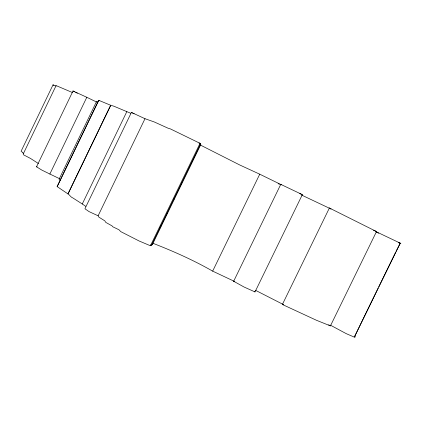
<?xml version="1.0" encoding="UTF-8"?>
<svg xmlns="http://www.w3.org/2000/svg" width="422" height="422" viewBox="0 0 422 422"><rect width="100%" height="100%" fill="white"/><g stroke="black" fill="none" stroke-linecap="round" stroke-linejoin="round"><path stroke-width="0.63" d="M56.195 86.014L53.003 84.864L21.1 151.234L22.45 152.289L22.392 152.637L23.785 153.423M36.535 166.785L73.011 90.973L86.811 97.287L49.859 174.028L41.778 170.066L36.535 166.785L37.099 166.875M130.683 113.254L113.961 106.239L110.68 105.22L67.942 193.883L57.102 186.582L98.669 100.288L110.764 105.305L68.364 193.26M85.761 206.358L82.274 203.984L126.806 111.672M131.416 112.421L84.933 208.758L89.01 211.586L98.115 215.795L98.89 217.14L104.82 220.843L105.748 222.373L112.067 225.886L112.574 226.677L118.983 229.768L120.771 231.631L139.16 241.004L150.438 245.768L200.033 143.327L170.425 128.921L168.072 128.209L154.257 121.953L144.994 118.703L131.416 112.421L132.081 112.79M98.115 215.795L144.994 118.703M150.274 245.018L151.435 245.346L200.529 143.944L198.984 143.047L200.033 143.327M160.033 227.906L161.183 225.538M166.342 214.877L167.492 212.509M173.226 200.661L174.661 197.702M181.254 184.076L181.829 182.895M151.145 244.475L152.268 244.802L200.83 144.493L199.828 143.918M234.463 281.4L212.667 271.135L259.741 174.191L280.852 184.504M233.661 281.268L280.767 184.361L302.347 194.642L255.004 291.934L244.08 287.029L233.661 281.268L234.643 281.558M282.376 304.489L329.392 208.004L376.503 231.551L330.426 325.895L316.453 320.272L282.376 304.489L283.653 304.784M376.034 231.636L400.262 243.172L354.316 337.136L378.159 287.994M378.74 286.812L395.483 252.572M396.058 251.391L400.262 243.172M152.447 244.275L152.004 244.486L152.268 244.802M72.542 92.582L56.105 85.587L23.21 154.009L23.606 154.863L30.526 158.456L38.413 163.52M86.811 97.287L96.696 102.082M57.102 186.582L57.703 186.661M200.186 143.855L200.529 143.944M200.83 144.493L200.466 144.398L200.672 144.677M354.301 336.624L355.35 336.92L354.258 336.429M354.316 337.136L346.182 333.617L330.363 325.14M153.16 243.367C173.574 251.333 193.635 260.242 212.667 271.135M281.427 184.789L280.767 184.361M302.347 194.642L299.747 193.608M376.503 231.551L373.539 230.238M97.841 102.087L96.485 101.612L59.069 179.281L60.193 180.231M278.114 183.654L279.506 184.277M283.12 304.41L255.342 290.231M259.741 174.191L239.627 164.928L200.181 144.941M301.635 195.091L331.038 209.006L329.392 208.004M376.313 232.053L378.655 233.202M74.583 91.822L73.011 90.973M75.686 92.371L77.342 93.188M398.753 242.713L400.9 243.779L399.961 243.241M132.592 113.043L134.127 113.808M59.75 178.78L49.859 174.028M328.611 324.813L329.598 325.362M67.942 193.883C69.788 194.975 70.627 197.158 72.79 197.902L82.274 203.984M399.165 242.777L398.658 242.481L400.098 243.13M53.003 84.864L53.831 85.386M98.669 100.288L99.159 100.615L98.621 100.605L57.492 185.975L57.629 186.413M330.088 325.642L330.426 325.895M254.598 291.586L255.004 291.934M151.192 245.05L151.435 245.346"/></g></svg>
